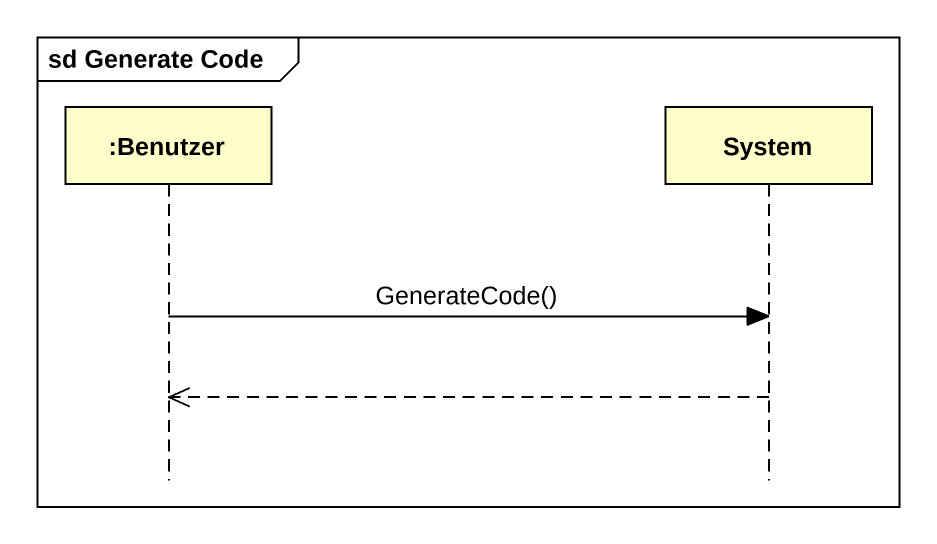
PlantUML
@startuml
mainframe sd Generate Code
hide footbox
participant ":Benutzer" as Benutzer
participant System

Benutzer -> System : GenerateCode()
System -->> Benutzer
@enduml
